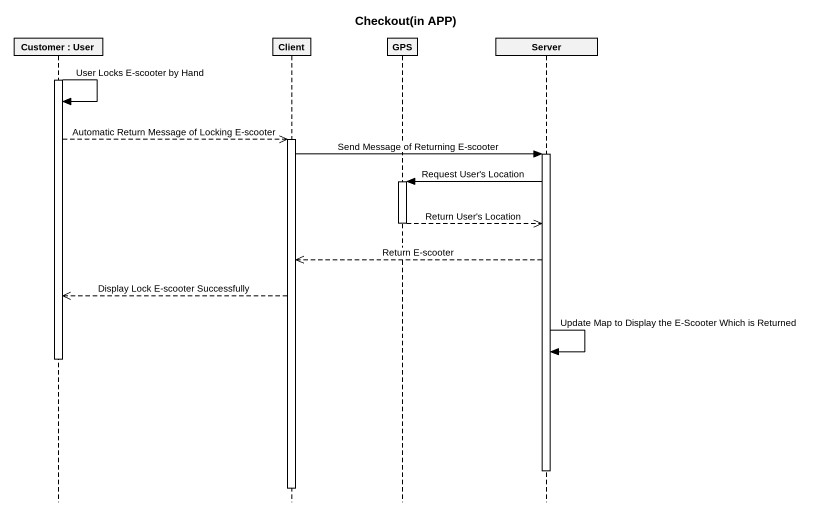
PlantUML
@startuml
title Checkout(in APP)
hide footbox
participant "Customer : User" as Customer
participant Client
participant GPS
participant Server

activate Customer
Customer -> Customer : User Locks E-scooter by Hand
Customer -->> Client : Automatic Return Message of Locking E-scooter
activate Client
Client -> Server : Send Message of Returning E-scooter
activate Server
Server -> GPS : Request User's Location
activate GPS
GPS -->> Server : Return User's Location
deactivate GPS
Server -->> Client : Return E-scooter
Client -->> Customer : Display Lock E-scooter Successfully
Server -> Server : Update Map to Display the E-Scooter Which is Returned
deactivate Customer
deactivate Server
deactivate Client
@enduml
